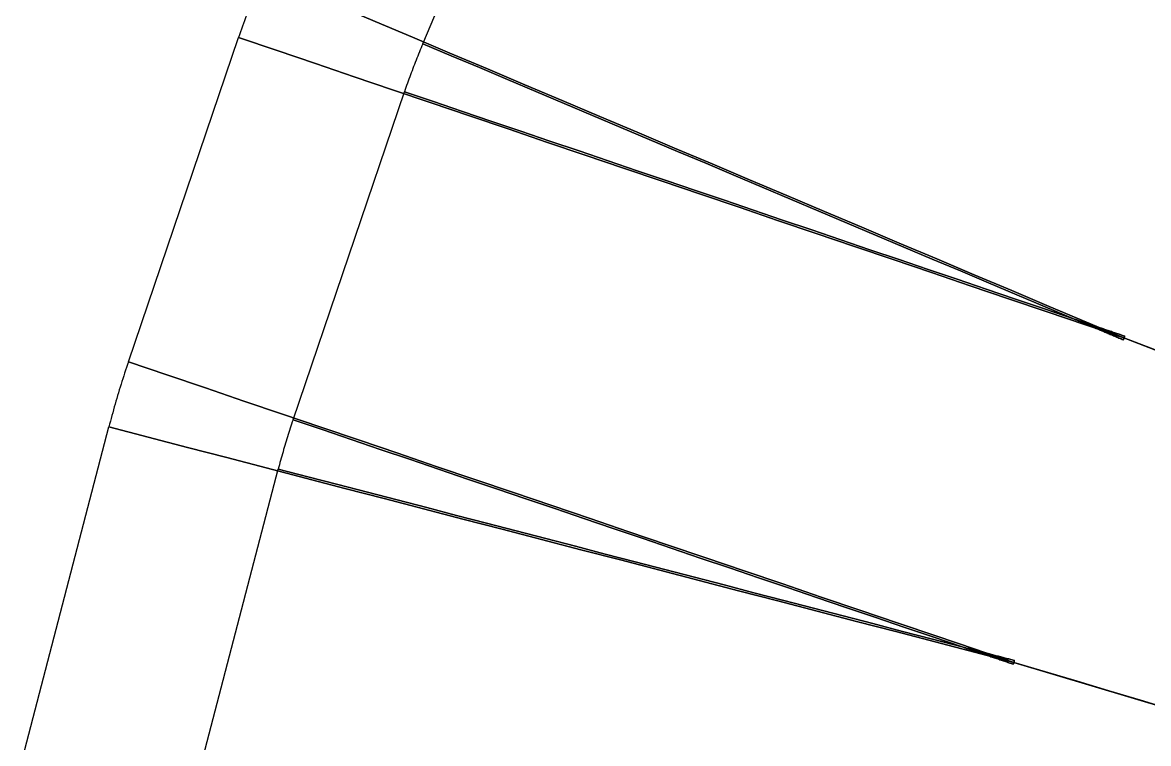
# Model space of a CAD drawing. Header units: millimetres. Extents: x 0 to 262, y -49 to 161.
# Drawn here: x 0.72 to 6.46, y 15.97 to 19.65 of the extents above; entities that cross this region are included whole.
import ezdxf

# ---------------------------------------------------------------- set-up
doc = ezdxf.new("R2010")
doc.units = ezdxf.units.MM
doc.layers.add('FRONT_HIDDEN', color=8, linetype='CONTINUOUS')
doc.layers.add('FRONT_VISIBLE', color=7, linetype='Continuous')

msp = doc.modelspace()

# ---------------------------------------------------------------- linework, layer by layer
at = {"layer": 'FRONT_HIDDEN'}
for points in [[(2.7611, 19.5377), (4.0699, 22.6324)], [(6.3326, 18.0382), (6.1419, 18.1188), (5.9512, 18.1995), (5.7605, 18.2801), (5.5698, 18.3608), (5.3791, 18.4414), (5.1883, 18.5221), (4.9976, 18.6027), (4.8069, 18.6834), (4.6162, 18.7641), (4.4255, 18.8447), (4.2348, 18.9254), (4.0441, 19.006), (3.8534, 19.0867), (3.6627, 19.1673), (3.4719, 19.248), (3.2812, 19.3286), (3.0905, 19.4093), (2.8998, 19.4899), (2.7091, 19.5706), (2.5184, 19.6512), (2.3277, 19.7319), (2.137, 19.8125), (1.9462, 19.8932)], [(6.3326, 18.0382), (6.1365, 18.1048), (5.9405, 18.1713), (5.7444, 18.2379), (5.5483, 18.3045), (5.3523, 18.3711), (5.1562, 18.4376), (4.9601, 18.5042), (4.7641, 18.5708), (4.568, 18.6374), (4.3719, 18.704), (4.1759, 18.7705), (3.9798, 18.8371), (3.7837, 18.9037), (3.5876, 18.9703), (3.3916, 19.0369), (3.1955, 19.1034), (2.9994, 19.17), (2.8034, 19.2366), (2.6073, 19.3032), (2.4112, 19.3698), (2.2152, 19.4363), (2.0191, 19.5029), (1.823, 19.5695)], [(2.7612, 19.5377), (2.7568, 19.5272), (2.7524, 19.5167), (2.7481, 19.5062), (2.7438, 19.4956), (2.7395, 19.4851), (2.7353, 19.4745), (2.7311, 19.4639), (2.7269, 19.4534), (2.7227, 19.4428), (2.7186, 19.4321), (2.7146, 19.4215), (2.7105, 19.4109), (2.7065, 19.4002), (2.7025, 19.3896), (2.6985, 19.3789), (2.6946, 19.3682), (2.6907, 19.3575), (2.6869, 19.3468), (2.683, 19.3361), (2.6792, 19.3254), (2.6755, 19.3146), (2.6717, 19.3039), (2.668, 19.2931)], [(6.0756, 18.136), (5.9315, 18.1969), (5.7874, 18.2579), (5.6433, 18.3188), (5.4992, 18.3798), (5.3551, 18.4407), (5.211, 18.5017), (5.0669, 18.5626), (4.9228, 18.6236), (4.7786, 18.6845), (4.6345, 18.7454), (4.4904, 18.8064), (4.3463, 18.8673), (4.2022, 18.9283), (4.0581, 18.9892), (3.914, 19.0502), (3.7699, 19.1111), (3.6258, 19.1721), (3.4817, 19.233), (3.3376, 19.2939), (3.1935, 19.3549), (3.0494, 19.4158), (2.9052, 19.4768), (2.7611, 19.5377)], [(2.7611, 19.5377), (2.9052, 19.4768), (3.0494, 19.4158), (3.1935, 19.3549), (3.3376, 19.2939), (3.4817, 19.233), (3.6258, 19.1721), (3.7699, 19.1111), (3.914, 19.0502), (4.0581, 18.9892), (4.2022, 18.9283), (4.3463, 18.8673), (4.4904, 18.8064), (4.6345, 18.7454), (4.7786, 18.6845), (4.9228, 18.6236), (5.0669, 18.5626), (5.211, 18.5017), (5.3551, 18.4407), (5.4992, 18.3798), (5.6433, 18.3188), (5.7874, 18.2579), (5.9315, 18.1969), (6.0756, 18.136)], [(6.0756, 18.136), (5.9315, 18.1969), (5.7874, 18.2579), (5.6433, 18.3188), (5.4992, 18.3798), (5.3551, 18.4407), (5.211, 18.5017), (5.0669, 18.5626), (4.9228, 18.6236), (4.7787, 18.6845), (4.6345, 18.7454), (4.4904, 18.8064), (4.3463, 18.8673), (4.2022, 18.9283), (4.0581, 18.9892), (3.914, 19.0502), (3.7699, 19.1111), (3.6258, 19.1721), (3.4817, 19.233), (3.3376, 19.2939), (3.1935, 19.3549), (3.0494, 19.4158), (2.9053, 19.4768), (2.7612, 19.5377)], [(2.7612, 19.5377), (2.9053, 19.4768), (3.0494, 19.4158), (3.1935, 19.3549), (3.3376, 19.2939), (3.4817, 19.233), (3.6258, 19.1721), (3.7699, 19.1111), (3.914, 19.0502), (4.0581, 18.9892), (4.2022, 18.9283), (4.3463, 18.8673), (4.4904, 18.8064), (4.6345, 18.7454), (4.7787, 18.6845), (4.9228, 18.6236), (5.0669, 18.5626), (5.211, 18.5017), (5.3551, 18.4407), (5.4992, 18.3798), (5.6433, 18.3188), (5.7874, 18.2579), (5.9315, 18.1969), (6.0756, 18.136)], [(2.1004, 17.6214), (2.668, 19.2931)], [(6.0756, 18.136), (5.9275, 18.1863), (5.7793, 18.2366), (5.6311, 18.2869), (5.483, 18.3372), (5.3348, 18.3875), (5.1867, 18.4379), (5.0385, 18.4882), (4.8904, 18.5385), (4.7422, 18.5888), (4.5941, 18.6391), (4.4459, 18.6894), (4.2977, 18.7397), (4.1496, 18.79), (4.0014, 18.8403), (3.8533, 18.8906), (3.7051, 18.941), (3.557, 18.9913), (3.4088, 19.0416), (3.2607, 19.0919), (3.1125, 19.1422), (2.9643, 19.1925), (2.8162, 19.2428), (2.668, 19.2931)], [(2.668, 19.2931), (2.8162, 19.2428), (2.9643, 19.1925), (3.1125, 19.1422), (3.2607, 19.0919), (3.4088, 19.0416), (3.557, 18.9913), (3.7051, 18.941), (3.8533, 18.8906), (4.0014, 18.8403), (4.1496, 18.79), (4.2977, 18.7397), (4.4459, 18.6894), (4.5941, 18.6391), (4.7422, 18.5888), (4.8904, 18.5385), (5.0385, 18.4882), (5.1867, 18.4379), (5.3348, 18.3875), (5.483, 18.3372), (5.6311, 18.2869), (5.7793, 18.2366), (5.9275, 18.1863), (6.0756, 18.136)], [(6.0756, 18.136), (5.9275, 18.1863), (5.7793, 18.2366), (5.6311, 18.2869), (5.483, 18.3372), (5.3348, 18.3875), (5.1867, 18.4379), (5.0385, 18.4882), (4.8904, 18.5385), (4.7422, 18.5888), (4.5941, 18.6391), (4.4459, 18.6894), (4.2977, 18.7397), (4.1496, 18.79), (4.0014, 18.8403), (3.8533, 18.8906), (3.7051, 18.9409), (3.557, 18.9913), (3.4088, 19.0416), (3.2607, 19.0919), (3.1125, 19.1422), (2.9644, 19.1925), (2.8162, 19.2428), (2.668, 19.2931)], [(2.668, 19.2931), (2.8162, 19.2428), (2.9644, 19.1925), (3.1125, 19.1422), (3.2607, 19.0919), (3.4088, 19.0416), (3.557, 18.9913), (3.7051, 18.9409), (3.8533, 18.8906), (4.0014, 18.8403), (4.1496, 18.79), (4.2977, 18.7397), (4.4459, 18.6894), (4.5941, 18.6391), (4.7422, 18.5888), (4.8904, 18.5385), (5.0385, 18.4882), (5.1867, 18.4379), (5.3348, 18.3875), (5.483, 18.3372), (5.6311, 18.2869), (5.7793, 18.2366), (5.9275, 18.1863), (6.0756, 18.136)], [(6.0756, 18.136), (6.0811, 18.1337), (6.0866, 18.1313), (6.0921, 18.129), (6.0977, 18.1267), (6.1032, 18.1244), (6.1087, 18.122), (6.1142, 18.1197), (6.1197, 18.1174), (6.1252, 18.115), (6.1307, 18.1127), (6.1362, 18.1104), (6.1417, 18.108), (6.1472, 18.1057), (6.1527, 18.1034), (6.1583, 18.1011), (6.1638, 18.0987), (6.1693, 18.0964), (6.1748, 18.0941), (6.1803, 18.0917), (6.1858, 18.0894), (6.1913, 18.0871), (6.1968, 18.0847), (6.2023, 18.0824)], [(6.2023, 18.0824), (6.1968, 18.0847), (6.1913, 18.0871), (6.1858, 18.0894), (6.1803, 18.0917), (6.1748, 18.0941), (6.1693, 18.0964), (6.1638, 18.0987), (6.1583, 18.1011), (6.1527, 18.1034), (6.1472, 18.1057), (6.1417, 18.108), (6.1362, 18.1104), (6.1307, 18.1127), (6.1252, 18.115), (6.1197, 18.1174), (6.1142, 18.1197), (6.1087, 18.122), (6.1032, 18.1244), (6.0977, 18.1267), (6.0921, 18.129), (6.0866, 18.1313), (6.0811, 18.1337), (6.0756, 18.136)], [(6.2059, 18.0918), (6.2002, 18.0937), (6.1946, 18.0956), (6.1889, 18.0975), (6.1832, 18.0995), (6.1776, 18.1014), (6.1719, 18.1033), (6.1662, 18.1052), (6.1606, 18.1072), (6.1549, 18.1091), (6.1493, 18.111), (6.1436, 18.1129), (6.1379, 18.1148), (6.1323, 18.1168), (6.1266, 18.1187), (6.1209, 18.1206), (6.1153, 18.1225), (6.1096, 18.1245), (6.1039, 18.1264), (6.0983, 18.1283), (6.0926, 18.1302), (6.0869, 18.1322), (6.0813, 18.1341), (6.0756, 18.136)], [(6.0756, 18.136), (6.0813, 18.1341), (6.0869, 18.1322), (6.0926, 18.1302), (6.0983, 18.1283), (6.1039, 18.1264), (6.1096, 18.1245), (6.1153, 18.1225), (6.1209, 18.1206), (6.1266, 18.1187), (6.1323, 18.1168), (6.1379, 18.1148), (6.1436, 18.1129), (6.1493, 18.111), (6.1549, 18.1091), (6.1606, 18.1072), (6.1662, 18.1052), (6.1719, 18.1033), (6.1776, 18.1014), (6.1832, 18.0995), (6.1889, 18.0975), (6.1946, 18.0956), (6.2002, 18.0937), (6.2059, 18.0918)], [(6.0756, 18.136), (6.0866, 18.1313), (6.0977, 18.1267), (6.1087, 18.122), (6.1197, 18.1174), (6.1307, 18.1127), (6.1417, 18.108), (6.1527, 18.1034), (6.1638, 18.0987), (6.1748, 18.0941), (6.1858, 18.0894), (6.1968, 18.0847), (6.2078, 18.0801), (6.2189, 18.0754), (6.2299, 18.0708), (6.2409, 18.0661), (6.2519, 18.0614), (6.2629, 18.0568), (6.274, 18.0521), (6.285, 18.0475), (6.296, 18.0428), (6.307, 18.0381), (6.318, 18.0335), (6.3291, 18.0288)], [(6.0756, 18.136), (6.0868, 18.1318), (6.098, 18.1275), (6.1091, 18.1232), (6.1203, 18.119), (6.1315, 18.1147), (6.1427, 18.1105), (6.1538, 18.1062), (6.165, 18.102), (6.1762, 18.0977), (6.1874, 18.0935), (6.1985, 18.0892), (6.2097, 18.085), (6.2209, 18.0807), (6.2321, 18.0765), (6.2432, 18.0722), (6.2544, 18.0679), (6.2656, 18.0637), (6.2767, 18.0594), (6.2879, 18.0552), (6.2991, 18.0509), (6.3103, 18.0467), (6.3214, 18.0424), (6.3326, 18.0382)], [(6.3291, 18.0288), (6.318, 18.0335), (6.307, 18.0381), (6.296, 18.0428), (6.285, 18.0475), (6.274, 18.0521), (6.2629, 18.0568), (6.2519, 18.0614), (6.2409, 18.0661), (6.2299, 18.0708), (6.2189, 18.0754), (6.2078, 18.0801), (6.1968, 18.0847), (6.1858, 18.0894), (6.1748, 18.0941), (6.1638, 18.0987), (6.1527, 18.1034), (6.1417, 18.108), (6.1307, 18.1127), (6.1197, 18.1174), (6.1087, 18.122), (6.0977, 18.1267), (6.0866, 18.1313), (6.0756, 18.136)], [(6.3326, 18.0382), (6.3214, 18.0424), (6.3103, 18.0467), (6.2991, 18.0509), (6.2879, 18.0552), (6.2767, 18.0594), (6.2656, 18.0637), (6.2544, 18.0679), (6.2432, 18.0722), (6.2321, 18.0765), (6.2209, 18.0807), (6.2097, 18.085), (6.1985, 18.0892), (6.1874, 18.0935), (6.1762, 18.0977), (6.165, 18.102), (6.1538, 18.1062), (6.1427, 18.1105), (6.1315, 18.1147), (6.1203, 18.119), (6.1091, 18.1232), (6.098, 18.1275), (6.0868, 18.1318), (6.0756, 18.136)], [(6.0756, 18.136), (6.0869, 18.1322), (6.0983, 18.1283), (6.1096, 18.1245), (6.1209, 18.1206), (6.1323, 18.1168), (6.1436, 18.1129), (6.1549, 18.1091), (6.1662, 18.1052), (6.1776, 18.1014), (6.1889, 18.0975), (6.2002, 18.0937), (6.2116, 18.0898), (6.2229, 18.086), (6.2342, 18.0821), (6.2455, 18.0783), (6.2569, 18.0745), (6.2682, 18.0706), (6.2795, 18.0668), (6.2909, 18.0629), (6.3022, 18.0591), (6.3135, 18.0552), (6.3248, 18.0514), (6.3362, 18.0475)], [(6.3362, 18.0475), (6.3248, 18.0514), (6.3135, 18.0552), (6.3022, 18.0591), (6.2909, 18.0629), (6.2795, 18.0668), (6.2682, 18.0706), (6.2569, 18.0745), (6.2455, 18.0783), (6.2342, 18.0821), (6.2229, 18.086), (6.2116, 18.0898), (6.2002, 18.0937), (6.1889, 18.0975), (6.1776, 18.1014), (6.1662, 18.1052), (6.1549, 18.1091), (6.1436, 18.1129), (6.1323, 18.1168), (6.1209, 18.1206), (6.1096, 18.1245), (6.0983, 18.1283), (6.0869, 18.1322), (6.0756, 18.136)], [(6.2023, 18.0824), (6.2078, 18.0801), (6.2134, 18.0778), (6.2189, 18.0754), (6.2244, 18.0731), (6.2299, 18.0708), (6.2354, 18.0684), (6.2409, 18.0661), (6.2464, 18.0638), (6.2519, 18.0614), (6.2574, 18.0591), (6.2629, 18.0568), (6.2685, 18.0545), (6.274, 18.0521), (6.2795, 18.0498), (6.285, 18.0475), (6.2905, 18.0451), (6.296, 18.0428), (6.3015, 18.0405), (6.307, 18.0381), (6.3125, 18.0358), (6.318, 18.0335), (6.3235, 18.0312), (6.3291, 18.0288)], [(6.3291, 18.0288), (6.3235, 18.0312), (6.318, 18.0335), (6.3125, 18.0358), (6.307, 18.0381), (6.3015, 18.0405), (6.296, 18.0428), (6.2905, 18.0451), (6.285, 18.0475), (6.2795, 18.0498), (6.274, 18.0521), (6.2685, 18.0545), (6.2629, 18.0568), (6.2574, 18.0591), (6.2519, 18.0614), (6.2464, 18.0638), (6.2409, 18.0661), (6.2354, 18.0684), (6.2299, 18.0708), (6.2244, 18.0731), (6.2189, 18.0754), (6.2134, 18.0778), (6.2078, 18.0801), (6.2023, 18.0824)], [(6.3362, 18.0475), (6.3305, 18.0494), (6.3248, 18.0514), (6.3192, 18.0533), (6.3135, 18.0552), (6.3079, 18.0571), (6.3022, 18.0591), (6.2965, 18.061), (6.2909, 18.0629), (6.2852, 18.0648), (6.2795, 18.0668), (6.2739, 18.0687), (6.2682, 18.0706), (6.2625, 18.0725), (6.2569, 18.0745), (6.2512, 18.0764), (6.2455, 18.0783), (6.2399, 18.0802), (6.2342, 18.0821), (6.2286, 18.0841), (6.2229, 18.086), (6.2172, 18.0879), (6.2116, 18.0898), (6.2059, 18.0918)], [(6.2059, 18.0918), (6.2116, 18.0898), (6.2172, 18.0879), (6.2229, 18.086), (6.2286, 18.0841), (6.2342, 18.0821), (6.2399, 18.0802), (6.2455, 18.0783), (6.2512, 18.0764), (6.2569, 18.0745), (6.2625, 18.0725), (6.2682, 18.0706), (6.2739, 18.0687), (6.2795, 18.0668), (6.2852, 18.0648), (6.2909, 18.0629), (6.2965, 18.061), (6.3022, 18.0591), (6.3079, 18.0571), (6.3135, 18.0552), (6.3192, 18.0533), (6.3248, 18.0514), (6.3305, 18.0494), (6.3362, 18.0475)], [(6.3291, 18.0288), (6.3292, 18.0292), (6.3294, 18.0296), (6.3295, 18.03), (6.3297, 18.0304), (6.3298, 18.0309), (6.33, 18.0313), (6.3301, 18.0317), (6.3303, 18.0321), (6.3305, 18.0325), (6.3306, 18.0329), (6.3308, 18.0333), (6.3309, 18.0337), (6.3311, 18.0341), (6.3312, 18.0345), (6.3314, 18.0349), (6.3315, 18.0353), (6.3317, 18.0357), (6.3318, 18.0361), (6.332, 18.0365), (6.3322, 18.037), (6.3323, 18.0374), (6.3325, 18.0378), (6.3326, 18.0382)], [(6.3326, 18.0382), (6.3325, 18.0378), (6.3323, 18.0374), (6.3322, 18.037), (6.332, 18.0365), (6.3318, 18.0361), (6.3317, 18.0357), (6.3315, 18.0353), (6.3314, 18.0349), (6.3312, 18.0345), (6.3311, 18.0341), (6.3309, 18.0337), (6.3308, 18.0333), (6.3306, 18.0329), (6.3305, 18.0325), (6.3303, 18.0321), (6.3301, 18.0317), (6.33, 18.0313), (6.3298, 18.0309), (6.3297, 18.0304), (6.3295, 18.03), (6.3294, 18.0296), (6.3292, 18.0292), (6.3291, 18.0288)], [(6.3326, 18.0382), (6.3328, 18.0386), (6.3329, 18.039), (6.3331, 18.0394), (6.3332, 18.0398), (6.3334, 18.0402), (6.3335, 18.0406), (6.3337, 18.041), (6.3339, 18.0414), (6.334, 18.0418), (6.3342, 18.0422), (6.3343, 18.0426), (6.3345, 18.0431), (6.3346, 18.0435), (6.3348, 18.0439), (6.3349, 18.0443), (6.3351, 18.0447), (6.3352, 18.0451), (6.3354, 18.0455), (6.3356, 18.0459), (6.3357, 18.0463), (6.3359, 18.0467), (6.336, 18.0471), (6.3362, 18.0475)], [(6.3362, 18.0475), (6.336, 18.0471), (6.3359, 18.0467), (6.3357, 18.0463), (6.3356, 18.0459), (6.3354, 18.0455), (6.3352, 18.0451), (6.3351, 18.0447), (6.3349, 18.0443), (6.3348, 18.0439), (6.3346, 18.0435), (6.3345, 18.0431), (6.3343, 18.0426), (6.3342, 18.0422), (6.334, 18.0418), (6.3339, 18.0414), (6.3337, 18.041), (6.3335, 18.0406), (6.3334, 18.0402), (6.3332, 18.0398), (6.3331, 18.0394), (6.3329, 18.039), (6.3328, 18.0386), (6.3326, 18.0382)], [(10.7865, 16.3428), (10.5928, 16.4165), (10.3992, 16.4902), (10.2056, 16.5639), (10.0119, 16.6376), (9.8183, 16.7113), (9.6246, 16.785), (9.431, 16.8588), (9.2373, 16.9325), (9.0437, 17.0062), (8.85, 17.0799), (8.6564, 17.1536), (8.4627, 17.2273), (8.2691, 17.301), (8.0754, 17.3748), (7.8818, 17.4485), (7.6881, 17.5222), (7.4945, 17.5959), (7.3009, 17.6696), (7.1072, 17.7433), (6.9136, 17.817), (6.7199, 17.8907), (6.5263, 17.9645), (6.3326, 18.0382)], [(6.3326, 18.0382), (6.4901, 17.9782), (6.6476, 17.9183), (6.8051, 17.8583), (6.9626, 17.7984), (7.1201, 17.7384), (7.2776, 17.6785), (7.4351, 17.6185), (7.5926, 17.5585), (7.7501, 17.4986), (7.9076, 17.4386), (8.0651, 17.3787), (8.2226, 17.3187), (8.3801, 17.2588), (8.5376, 17.1988), (8.6951, 17.1389), (8.8526, 17.0789), (9.0101, 17.019), (9.1676, 16.959), (9.3251, 16.8991), (9.4826, 16.8391), (9.6401, 16.7791), (9.7976, 16.7192), (9.9551, 16.6592)], [(9.9551, 16.6592), (9.7976, 16.7192), (9.6401, 16.7791), (9.4826, 16.8391), (9.3251, 16.8991), (9.1676, 16.959), (9.0101, 17.019), (8.8526, 17.0789), (8.6951, 17.1389), (8.5376, 17.1988), (8.3801, 17.2588), (8.2226, 17.3187), (8.0651, 17.3787), (7.9076, 17.4386), (7.7501, 17.4986), (7.5926, 17.5585), (7.4351, 17.6185), (7.2776, 17.6785), (7.1201, 17.7384), (6.9626, 17.7984), (6.8051, 17.8583), (6.6476, 17.9183), (6.4901, 17.9782), (6.3326, 18.0382)], [(5.7714, 16.3854), (5.5753, 16.452), (5.3792, 16.5185), (5.1832, 16.5851), (4.9871, 16.6517), (4.791, 16.7183), (4.595, 16.7848), (4.3989, 16.8514), (4.2028, 16.918), (4.0068, 16.9846), (3.8107, 17.0512), (3.6146, 17.1177), (3.4185, 17.1843), (3.2225, 17.2509), (3.0264, 17.3175), (2.8303, 17.3841), (2.6343, 17.4506), (2.4382, 17.5172), (2.2421, 17.5838), (2.0461, 17.6504), (1.85, 17.717), (1.6539, 17.7835), (1.4579, 17.8501), (1.2618, 17.9167)], [(2.1004, 17.6214), (2.0968, 17.6106), (2.0932, 17.5998), (2.0896, 17.589), (2.0861, 17.5781), (2.0826, 17.5673), (2.0792, 17.5565), (2.0757, 17.5456), (2.0723, 17.5347), (2.069, 17.5239), (2.0656, 17.513), (2.0623, 17.5021), (2.0591, 17.4912), (2.0558, 17.4803), (2.0526, 17.4694), (2.0495, 17.4584), (2.0463, 17.4475), (2.0432, 17.4365), (2.0402, 17.4256), (2.0371, 17.4146), (2.0341, 17.4036), (2.0311, 17.3926), (2.0282, 17.3816), (2.0253, 17.3706)], [(5.5079, 16.4643), (5.3598, 16.5146), (5.2116, 16.5649), (5.0635, 16.6152), (4.9153, 16.6655), (4.7672, 16.7158), (4.619, 16.7661), (4.4709, 16.8164), (4.3227, 16.8667), (4.1745, 16.917), (4.0264, 16.9674), (3.8782, 17.0177), (3.7301, 17.068), (3.5819, 17.1183), (3.4338, 17.1686), (3.2856, 17.2189), (3.1374, 17.2692), (2.9893, 17.3195), (2.8411, 17.3698), (2.693, 17.4201), (2.5448, 17.4704), (2.3967, 17.5208), (2.2485, 17.5711), (2.1004, 17.6214)], [(2.1004, 17.6214), (2.2485, 17.5711), (2.3967, 17.5208), (2.5448, 17.4704), (2.693, 17.4201), (2.8411, 17.3698), (2.9893, 17.3195), (3.1374, 17.2692), (3.2856, 17.2189), (3.4338, 17.1686), (3.5819, 17.1183), (3.7301, 17.068), (3.8782, 17.0177), (4.0264, 16.9674), (4.1745, 16.917), (4.3227, 16.8667), (4.4709, 16.8164), (4.619, 16.7661), (4.7672, 16.7158), (4.9153, 16.6655), (5.0635, 16.6152), (5.2116, 16.5649), (5.3598, 16.5146), (5.5079, 16.4643)], [(5.5079, 16.4643), (5.3598, 16.5146), (5.2116, 16.5649), (5.0635, 16.6152), (4.9153, 16.6655), (4.7672, 16.7158), (4.619, 16.7661), (4.4709, 16.8164), (4.3227, 16.8667), (4.1745, 16.917), (4.0264, 16.9674), (3.8782, 17.0177), (3.7301, 17.068), (3.5819, 17.1183), (3.4338, 17.1686), (3.2856, 17.2189), (3.1375, 17.2692), (2.9893, 17.3195), (2.8411, 17.3698), (2.693, 17.4201), (2.5448, 17.4704), (2.3967, 17.5208), (2.2485, 17.5711), (2.1004, 17.6214)], [(2.1004, 17.6214), (2.2485, 17.5711), (2.3967, 17.5208), (2.5448, 17.4704), (2.693, 17.4201), (2.8411, 17.3698), (2.9893, 17.3195), (3.1375, 17.2692), (3.2856, 17.2189), (3.4338, 17.1686), (3.5819, 17.1183), (3.7301, 17.068), (3.8782, 17.0177), (4.0264, 16.9674), (4.1745, 16.917), (4.3227, 16.8667), (4.4709, 16.8164), (4.619, 16.7661), (4.7672, 16.7158), (4.9153, 16.6655), (5.0635, 16.6152), (5.2116, 16.5649), (5.3598, 16.5146), (5.5079, 16.4643)], [(5.7714, 16.3854), (5.571, 16.4375), (5.3706, 16.4897), (5.1702, 16.5418), (4.9698, 16.594), (4.7694, 16.6461), (4.569, 16.6983), (4.3686, 16.7504), (4.1683, 16.8026), (3.9679, 16.8547), (3.7675, 16.9069), (3.5671, 16.9591), (3.3667, 17.0112), (3.1663, 17.0634), (2.9659, 17.1155), (2.7655, 17.1677), (2.5651, 17.2198), (2.3648, 17.272), (2.1644, 17.3241), (1.964, 17.3763), (1.7636, 17.4284), (1.5632, 17.4806), (1.3628, 17.5327), (1.1624, 17.5849)], [(1.5806, 15.6621), (2.0253, 17.3706)], [(5.5079, 16.4643), (5.3565, 16.5037), (5.2051, 16.5431), (5.0537, 16.5825), (4.9023, 16.6219), (4.7508, 16.6613), (4.5994, 16.7007), (4.448, 16.7401), (4.2966, 16.7795), (4.1452, 16.8189), (3.9937, 16.8583), (3.8423, 16.8978), (3.6909, 16.9372), (3.5395, 16.9766), (3.3881, 17.016), (3.2366, 17.0554), (3.0852, 17.0948), (2.9338, 17.1342), (2.7824, 17.1736), (2.631, 17.213), (2.4795, 17.2524), (2.3281, 17.2918), (2.1767, 17.3312), (2.0253, 17.3706)], [(2.0253, 17.3706), (2.1767, 17.3312), (2.3281, 17.2918), (2.4795, 17.2524), (2.631, 17.213), (2.7824, 17.1736), (2.9338, 17.1342), (3.0852, 17.0948), (3.2366, 17.0554), (3.3881, 17.016), (3.5395, 16.9766), (3.6909, 16.9372), (3.8423, 16.8978), (3.9937, 16.8583), (4.1452, 16.8189), (4.2966, 16.7795), (4.448, 16.7401), (4.5994, 16.7007), (4.7508, 16.6613), (4.9023, 16.6219), (5.0537, 16.5825), (5.2051, 16.5431), (5.3565, 16.5037), (5.5079, 16.4643)], [(5.5079, 16.4643), (5.3565, 16.5037), (5.2051, 16.5431), (5.0537, 16.5825), (4.9023, 16.6219), (4.7508, 16.6613), (4.5994, 16.7007), (4.448, 16.7401), (4.2966, 16.7795), (4.1452, 16.8189), (3.9937, 16.8583), (3.8423, 16.8978), (3.6909, 16.9372), (3.5395, 16.9766), (3.3881, 17.016), (3.2366, 17.0554), (3.0852, 17.0948), (2.9338, 17.1342), (2.7824, 17.1736), (2.631, 17.213), (2.4795, 17.2524), (2.3281, 17.2918), (2.1767, 17.3312), (2.0253, 17.3706)], [(2.0253, 17.3706), (2.1767, 17.3312), (2.3281, 17.2918), (2.4795, 17.2524), (2.631, 17.213), (2.7824, 17.1736), (2.9338, 17.1342), (3.0852, 17.0948), (3.2366, 17.0554), (3.3881, 17.016), (3.5395, 16.9766), (3.6909, 16.9372), (3.8423, 16.8978), (3.9937, 16.8583), (4.1452, 16.8189), (4.2966, 16.7795), (4.448, 16.7401), (4.5994, 16.7007), (4.7508, 16.6613), (4.9023, 16.6219), (5.0537, 16.5825), (5.2051, 16.5431), (5.3565, 16.5037), (5.5079, 16.4643)], [(5.5079, 16.4643), (5.5136, 16.4623), (5.5193, 16.4604), (5.5249, 16.4585), (5.5306, 16.4566), (5.5363, 16.4546), (5.5419, 16.4527), (5.5476, 16.4508), (5.5533, 16.4489), (5.5589, 16.447), (5.5646, 16.445), (5.5703, 16.4431), (5.5759, 16.4412), (5.5816, 16.4393), (5.5872, 16.4373), (5.5929, 16.4354), (5.5986, 16.4335), (5.6042, 16.4316), (5.6099, 16.4296), (5.6156, 16.4277), (5.6212, 16.4258), (5.6269, 16.4239), (5.6326, 16.4219), (5.6382, 16.42)], [(5.6382, 16.42), (5.6326, 16.4219), (5.6269, 16.4239), (5.6212, 16.4258), (5.6156, 16.4277), (5.6099, 16.4296), (5.6042, 16.4316), (5.5986, 16.4335), (5.5929, 16.4354), (5.5872, 16.4373), (5.5816, 16.4393), (5.5759, 16.4412), (5.5703, 16.4431), (5.5646, 16.445), (5.5589, 16.447), (5.5533, 16.4489), (5.5476, 16.4508), (5.5419, 16.4527), (5.5363, 16.4546), (5.5306, 16.4566), (5.5249, 16.4585), (5.5193, 16.4604), (5.5136, 16.4623), (5.5079, 16.4643)], [(5.6411, 16.4296), (5.6353, 16.4311), (5.6295, 16.4326), (5.6237, 16.4341), (5.6179, 16.4356), (5.6122, 16.4371), (5.6064, 16.4387), (5.6006, 16.4402), (5.5948, 16.4417), (5.589, 16.4432), (5.5832, 16.4447), (5.5774, 16.4462), (5.5716, 16.4477), (5.5658, 16.4492), (5.56, 16.4507), (5.5543, 16.4522), (5.5485, 16.4537), (5.5427, 16.4552), (5.5369, 16.4567), (5.5311, 16.4582), (5.5253, 16.4597), (5.5195, 16.4613), (5.5137, 16.4628), (5.5079, 16.4643)], [(5.5079, 16.4643), (5.5137, 16.4628), (5.5195, 16.4613), (5.5253, 16.4597), (5.5311, 16.4582), (5.5369, 16.4567), (5.5427, 16.4552), (5.5485, 16.4537), (5.5543, 16.4522), (5.56, 16.4507), (5.5658, 16.4492), (5.5716, 16.4477), (5.5774, 16.4462), (5.5832, 16.4447), (5.589, 16.4432), (5.5948, 16.4417), (5.6006, 16.4402), (5.6064, 16.4387), (5.6121, 16.4371), (5.6179, 16.4356), (5.6237, 16.4341), (5.6295, 16.4326), (5.6353, 16.4311), (5.6411, 16.4296)], [(5.5079, 16.4643), (5.5193, 16.4604), (5.5306, 16.4566), (5.5419, 16.4527), (5.5533, 16.4489), (5.5646, 16.445), (5.5759, 16.4412), (5.5872, 16.4373), (5.5986, 16.4335), (5.6099, 16.4296), (5.6212, 16.4258), (5.6326, 16.4219), (5.6439, 16.4181), (5.6552, 16.4143), (5.6665, 16.4104), (5.6779, 16.4066), (5.6892, 16.4027), (5.7005, 16.3989), (5.7119, 16.395), (5.7232, 16.3912), (5.7345, 16.3873), (5.7459, 16.3835), (5.7572, 16.3796), (5.7685, 16.3758)], [(5.5079, 16.4643), (5.5194, 16.4608), (5.5309, 16.4574), (5.5423, 16.454), (5.5538, 16.4505), (5.5652, 16.4471), (5.5767, 16.4437), (5.5881, 16.4403), (5.5996, 16.4368), (5.611, 16.4334), (5.6225, 16.43), (5.6339, 16.4265), (5.6454, 16.4231), (5.6568, 16.4197), (5.6683, 16.4162), (5.6797, 16.4128), (5.6912, 16.4094), (5.7027, 16.406), (5.7141, 16.4025), (5.7256, 16.3991), (5.737, 16.3957), (5.7485, 16.3922), (5.7599, 16.3888), (5.7714, 16.3854)], [(5.7685, 16.3758), (5.7572, 16.3796), (5.7459, 16.3835), (5.7345, 16.3873), (5.7232, 16.3912), (5.7119, 16.395), (5.7005, 16.3989), (5.6892, 16.4027), (5.6779, 16.4066), (5.6665, 16.4104), (5.6552, 16.4143), (5.6439, 16.4181), (5.6326, 16.4219), (5.6212, 16.4258), (5.6099, 16.4296), (5.5986, 16.4335), (5.5872, 16.4373), (5.5759, 16.4412), (5.5646, 16.445), (5.5533, 16.4489), (5.5419, 16.4527), (5.5306, 16.4566), (5.5193, 16.4604), (5.5079, 16.4643)], [(5.7714, 16.3854), (5.7599, 16.3888), (5.7485, 16.3922), (5.737, 16.3957), (5.7256, 16.3991), (5.7141, 16.4025), (5.7027, 16.406), (5.6912, 16.4094), (5.6797, 16.4128), (5.6683, 16.4162), (5.6568, 16.4197), (5.6454, 16.4231), (5.6339, 16.4265), (5.6225, 16.43), (5.611, 16.4334), (5.5996, 16.4368), (5.5881, 16.4403), (5.5767, 16.4437), (5.5652, 16.4471), (5.5538, 16.4505), (5.5423, 16.454), (5.5309, 16.4574), (5.5194, 16.4608), (5.5079, 16.4643)], [(5.5079, 16.4643), (5.5195, 16.4613), (5.5311, 16.4582), (5.5427, 16.4552), (5.5543, 16.4522), (5.5658, 16.4492), (5.5774, 16.4462), (5.589, 16.4432), (5.6006, 16.4402), (5.6122, 16.4371), (5.6237, 16.4341), (5.6353, 16.4311), (5.6469, 16.4281), (5.6585, 16.4251), (5.67, 16.4221), (5.6816, 16.4191), (5.6932, 16.4161), (5.7048, 16.413), (5.7164, 16.41), (5.7279, 16.407), (5.7395, 16.404), (5.7511, 16.401), (5.7627, 16.398), (5.7742, 16.395)], [(5.7742, 16.395), (5.7627, 16.398), (5.7511, 16.401), (5.7395, 16.404), (5.7279, 16.407), (5.7164, 16.41), (5.7048, 16.413), (5.6932, 16.4161), (5.6816, 16.4191), (5.67, 16.4221), (5.6585, 16.4251), (5.6469, 16.4281), (5.6353, 16.4311), (5.6237, 16.4341), (5.6122, 16.4371), (5.6006, 16.4402), (5.589, 16.4432), (5.5774, 16.4462), (5.5658, 16.4492), (5.5543, 16.4522), (5.5427, 16.4552), (5.5311, 16.4582), (5.5195, 16.4613), (5.5079, 16.4643)], [(5.6382, 16.42), (5.6439, 16.4181), (5.6496, 16.4162), (5.6552, 16.4143), (5.6609, 16.4123), (5.6665, 16.4104), (5.6722, 16.4085), (5.6779, 16.4066), (5.6835, 16.4046), (5.6892, 16.4027), (5.6949, 16.4008), (5.7005, 16.3989), (5.7062, 16.3969), (5.7119, 16.395), (5.7175, 16.3931), (5.7232, 16.3912), (5.7289, 16.3893), (5.7345, 16.3873), (5.7402, 16.3854), (5.7459, 16.3835), (5.7515, 16.3816), (5.7572, 16.3796), (5.7628, 16.3777), (5.7685, 16.3758)], [(5.7685, 16.3758), (5.7628, 16.3777), (5.7572, 16.3796), (5.7515, 16.3816), (5.7459, 16.3835), (5.7402, 16.3854), (5.7345, 16.3873), (5.7289, 16.3893), (5.7232, 16.3912), (5.7175, 16.3931), (5.7119, 16.395), (5.7062, 16.3969), (5.7005, 16.3989), (5.6949, 16.4008), (5.6892, 16.4027), (5.6835, 16.4046), (5.6779, 16.4066), (5.6722, 16.4085), (5.6665, 16.4104), (5.6609, 16.4123), (5.6552, 16.4143), (5.6496, 16.4162), (5.6439, 16.4181), (5.6382, 16.42)], [(5.7742, 16.395), (5.7685, 16.3965), (5.7627, 16.398), (5.7569, 16.3995), (5.7511, 16.401), (5.7453, 16.4025), (5.7395, 16.404), (5.7337, 16.4055), (5.7279, 16.407), (5.7221, 16.4085), (5.7164, 16.41), (5.7106, 16.4115), (5.7048, 16.413), (5.699, 16.4145), (5.6932, 16.4161), (5.6874, 16.4176), (5.6816, 16.4191), (5.6758, 16.4206), (5.67, 16.4221), (5.6643, 16.4236), (5.6585, 16.4251), (5.6527, 16.4266), (5.6469, 16.4281), (5.6411, 16.4296)], [(5.6411, 16.4296), (5.6469, 16.4281), (5.6527, 16.4266), (5.6585, 16.4251), (5.6643, 16.4236), (5.67, 16.4221), (5.6758, 16.4206), (5.6816, 16.4191), (5.6874, 16.4176), (5.6932, 16.4161), (5.699, 16.4145), (5.7048, 16.413), (5.7106, 16.4115), (5.7164, 16.41), (5.7221, 16.4085), (5.7279, 16.407), (5.7337, 16.4055), (5.7395, 16.404), (5.7453, 16.4025), (5.7511, 16.401), (5.7569, 16.3995), (5.7627, 16.398), (5.7685, 16.3965), (5.7742, 16.395)], [(5.7685, 16.3758), (5.7686, 16.3762), (5.7688, 16.3766), (5.7689, 16.377), (5.769, 16.3775), (5.7691, 16.3779), (5.7693, 16.3783), (5.7694, 16.3787), (5.7695, 16.3791), (5.7696, 16.3795), (5.7698, 16.38), (5.7699, 16.3804), (5.77, 16.3808), (5.7701, 16.3812), (5.7703, 16.3816), (5.7704, 16.382), (5.7705, 16.3825), (5.7706, 16.3829), (5.7708, 16.3833), (5.7709, 16.3837), (5.771, 16.3841), (5.7711, 16.3845), (5.7713, 16.385), (5.7714, 16.3854)], [(5.7714, 16.3854), (5.7713, 16.385), (5.7711, 16.3845), (5.771, 16.3841), (5.7709, 16.3837), (5.7708, 16.3833), (5.7706, 16.3829), (5.7705, 16.3825), (5.7704, 16.382), (5.7703, 16.3816), (5.7701, 16.3812), (5.77, 16.3808), (5.7699, 16.3804), (5.7698, 16.38), (5.7696, 16.3795), (5.7695, 16.3791), (5.7694, 16.3787), (5.7693, 16.3783), (5.7691, 16.3779), (5.769, 16.3775), (5.7689, 16.377), (5.7688, 16.3766), (5.7686, 16.3762), (5.7685, 16.3758)], [(5.7714, 16.3854), (5.7715, 16.3858), (5.7716, 16.3862), (5.7718, 16.3866), (5.7719, 16.387), (5.772, 16.3875), (5.7721, 16.3879), (5.7723, 16.3883), (5.7724, 16.3887), (5.7725, 16.3891), (5.7726, 16.3895), (5.7728, 16.39), (5.7729, 16.3904), (5.773, 16.3908), (5.7731, 16.3912), (5.7733, 16.3916), (5.7734, 16.392), (5.7735, 16.3925), (5.7736, 16.3929), (5.7738, 16.3933), (5.7739, 16.3937), (5.774, 16.3941), (5.7741, 16.3945), (5.7742, 16.395)], [(5.7742, 16.395), (5.7741, 16.3945), (5.774, 16.3941), (5.7739, 16.3937), (5.7738, 16.3933), (5.7736, 16.3929), (5.7735, 16.3925), (5.7734, 16.392), (5.7733, 16.3916), (5.7731, 16.3912), (5.773, 16.3908), (5.7729, 16.3904), (5.7728, 16.39), (5.7726, 16.3895), (5.7725, 16.3891), (5.7724, 16.3887), (5.7723, 16.3883), (5.7721, 16.3879), (5.772, 16.3875), (5.7719, 16.387), (5.7718, 16.3866), (5.7716, 16.3862), (5.7715, 16.3858), (5.7714, 16.3854)], [(10.3367, 15.0182), (10.1382, 15.0776), (9.9397, 15.137), (9.7412, 15.1965), (9.5427, 15.2559), (9.3442, 15.3154), (9.1457, 15.3748), (8.9473, 15.4343), (8.7488, 15.4937), (8.5503, 15.5532), (8.3518, 15.6126), (8.1533, 15.672), (7.9548, 15.7315), (7.7563, 15.7909), (7.5578, 15.8504), (7.3593, 15.9098), (7.1608, 15.9693), (6.9623, 16.0287), (6.7638, 16.0882), (6.5653, 16.1476), (6.3669, 16.207), (6.1684, 16.2665), (5.9699, 16.3259), (5.7714, 16.3854)], [(5.7714, 16.3854), (5.9328, 16.337), (6.0943, 16.2887), (6.2557, 16.2403), (6.4171, 16.192), (6.5786, 16.1436), (6.74, 16.0953), (6.9015, 16.0469), (7.0629, 15.9986), (7.2243, 15.9502), (7.3858, 15.9019), (7.5472, 15.8535), (7.7087, 15.8052), (7.8701, 15.7568), (8.0315, 15.7085), (8.193, 15.6602), (8.3544, 15.6118), (8.5159, 15.5635), (8.6773, 15.5151), (8.8387, 15.4668), (9.0002, 15.4184), (9.1616, 15.3701), (9.3231, 15.3217), (9.4845, 15.2734)], [(9.4845, 15.2734), (9.3231, 15.3217), (9.1616, 15.3701), (9.0002, 15.4184), (8.8387, 15.4668), (8.6773, 15.5151), (8.5159, 15.5635), (8.3544, 15.6118), (8.193, 15.6602), (8.0315, 15.7085), (7.8701, 15.7568), (7.7087, 15.8052), (7.5472, 15.8535), (7.3858, 15.9019), (7.2243, 15.9502), (7.0629, 15.9986), (6.9015, 16.0469), (6.74, 16.0953), (6.5786, 16.1436), (6.4171, 16.192), (6.2557, 16.2403), (6.0943, 16.2887), (5.9328, 16.337), (5.7714, 16.3854)]]:
    msp.add_lwpolyline(points, dxfattribs=at)
at = {"layer": 'FRONT_VISIBLE'}
for points in [[(1.9462, 19.8932), (1.9404, 19.8793), (1.9346, 19.8654), (1.9288, 19.8515), (1.9231, 19.8376), (1.9175, 19.8236), (1.9118, 19.8096), (1.9063, 19.7956), (1.9007, 19.7816), (1.8952, 19.7676), (1.8898, 19.7536), (1.8844, 19.7395), (1.879, 19.7254), (1.8737, 19.7113), (1.8684, 19.6972), (1.8632, 19.6831), (1.858, 19.6689), (1.8529, 19.6548), (1.8478, 19.6406), (1.8428, 19.6264), (1.8378, 19.6122), (1.8328, 19.598), (1.8279, 19.5837), (1.823, 19.5695)], [(1.9462, 19.8932), (2.137, 19.8125), (2.3277, 19.7319), (2.5184, 19.6512), (2.7091, 19.5706), (2.8998, 19.4899), (3.0905, 19.4093), (3.2812, 19.3286), (3.4719, 19.248), (3.6627, 19.1673), (3.8534, 19.0867), (4.0441, 19.006), (4.2348, 18.9254), (4.4255, 18.8447), (4.6162, 18.7641), (4.8069, 18.6834), (4.9976, 18.6027), (5.1883, 18.5221), (5.3791, 18.4414), (5.5698, 18.3608), (5.7605, 18.2801), (5.9512, 18.1995), (6.1419, 18.1188), (6.3326, 18.0382)], [(1.2618, 17.9167), (1.823, 19.5695)], [(1.823, 19.5695), (2.0191, 19.5029), (2.2152, 19.4363), (2.4112, 19.3698), (2.6073, 19.3032), (2.8034, 19.2366), (2.9994, 19.17), (3.1955, 19.1034), (3.3916, 19.0369), (3.5876, 18.9703), (3.7837, 18.9037), (3.9798, 18.8371), (4.1759, 18.7705), (4.3719, 18.704), (4.568, 18.6374), (4.7641, 18.5708), (4.9601, 18.5042), (5.1562, 18.4376), (5.3523, 18.3711), (5.5483, 18.3045), (5.7444, 18.2379), (5.9405, 18.1713), (6.1365, 18.1048), (6.3326, 18.0382)], [(6.3326, 18.0382), (6.5263, 17.9645), (6.7199, 17.8907), (6.9136, 17.817), (7.1072, 17.7433), (7.3009, 17.6696), (7.4945, 17.5959), (7.6881, 17.5222), (7.8818, 17.4485), (8.0754, 17.3748), (8.2691, 17.301), (8.4627, 17.2273), (8.6564, 17.1536), (8.85, 17.0799), (9.0437, 17.0062), (9.2373, 16.9325), (9.431, 16.8588), (9.6246, 16.785), (9.8183, 16.7113), (10.0119, 16.6376), (10.2056, 16.5639), (10.3992, 16.4902), (10.5928, 16.4165), (10.7865, 16.3428)], [(1.2618, 17.9167), (1.257, 17.9024), (1.2522, 17.8881), (1.2475, 17.8738), (1.2428, 17.8595), (1.2381, 17.8452), (1.2335, 17.8308), (1.229, 17.8165), (1.2245, 17.8021), (1.22, 17.7877), (1.2156, 17.7733), (1.2112, 17.7589), (1.2069, 17.7445), (1.2026, 17.73), (1.1984, 17.7156), (1.1942, 17.7011), (1.1901, 17.6866), (1.186, 17.6721), (1.182, 17.6576), (1.178, 17.6431), (1.174, 17.6286), (1.1701, 17.614), (1.1662, 17.5995), (1.1624, 17.5849)], [(1.2618, 17.9167), (1.4579, 17.8501), (1.6539, 17.7835), (1.85, 17.717), (2.0461, 17.6504), (2.2421, 17.5838), (2.4382, 17.5172), (2.6343, 17.4506), (2.8303, 17.3841), (3.0264, 17.3175), (3.2225, 17.2509), (3.4185, 17.1843), (3.6146, 17.1177), (3.8107, 17.0512), (4.0068, 16.9846), (4.2028, 16.918), (4.3989, 16.8514), (4.595, 16.7848), (4.791, 16.7183), (4.9871, 16.6517), (5.1832, 16.5851), (5.3792, 16.5185), (5.5753, 16.452), (5.7714, 16.3854)], [(0.7228, 15.8957), (1.1624, 17.5849)], [(1.1624, 17.5849), (1.3628, 17.5327), (1.5632, 17.4806), (1.7636, 17.4284), (1.964, 17.3763), (2.1644, 17.3241), (2.3648, 17.272), (2.5651, 17.2198), (2.7655, 17.1677), (2.9659, 17.1155), (3.1663, 17.0634), (3.3667, 17.0112), (3.5671, 16.9591), (3.7675, 16.9069), (3.9679, 16.8547), (4.1683, 16.8026), (4.3686, 16.7504), (4.569, 16.6983), (4.7694, 16.6461), (4.9698, 16.594), (5.1702, 16.5418), (5.3706, 16.4897), (5.571, 16.4375), (5.7714, 16.3854)], [(5.7714, 16.3854), (5.9699, 16.3259), (6.1684, 16.2665), (6.3669, 16.207), (6.5653, 16.1476), (6.7638, 16.0882), (6.9623, 16.0287), (7.1608, 15.9693), (7.3593, 15.9098), (7.5578, 15.8504), (7.7563, 15.7909), (7.9548, 15.7315), (8.1533, 15.672), (8.3518, 15.6126), (8.5503, 15.5532), (8.7488, 15.4937), (8.9473, 15.4343), (9.1457, 15.3748), (9.3442, 15.3154), (9.5427, 15.2559), (9.7412, 15.1965), (9.9397, 15.137), (10.1382, 15.0776), (10.3367, 15.0182)]]:
    msp.add_lwpolyline(points, dxfattribs=at)

doc.saveas('drawing.dxf')
